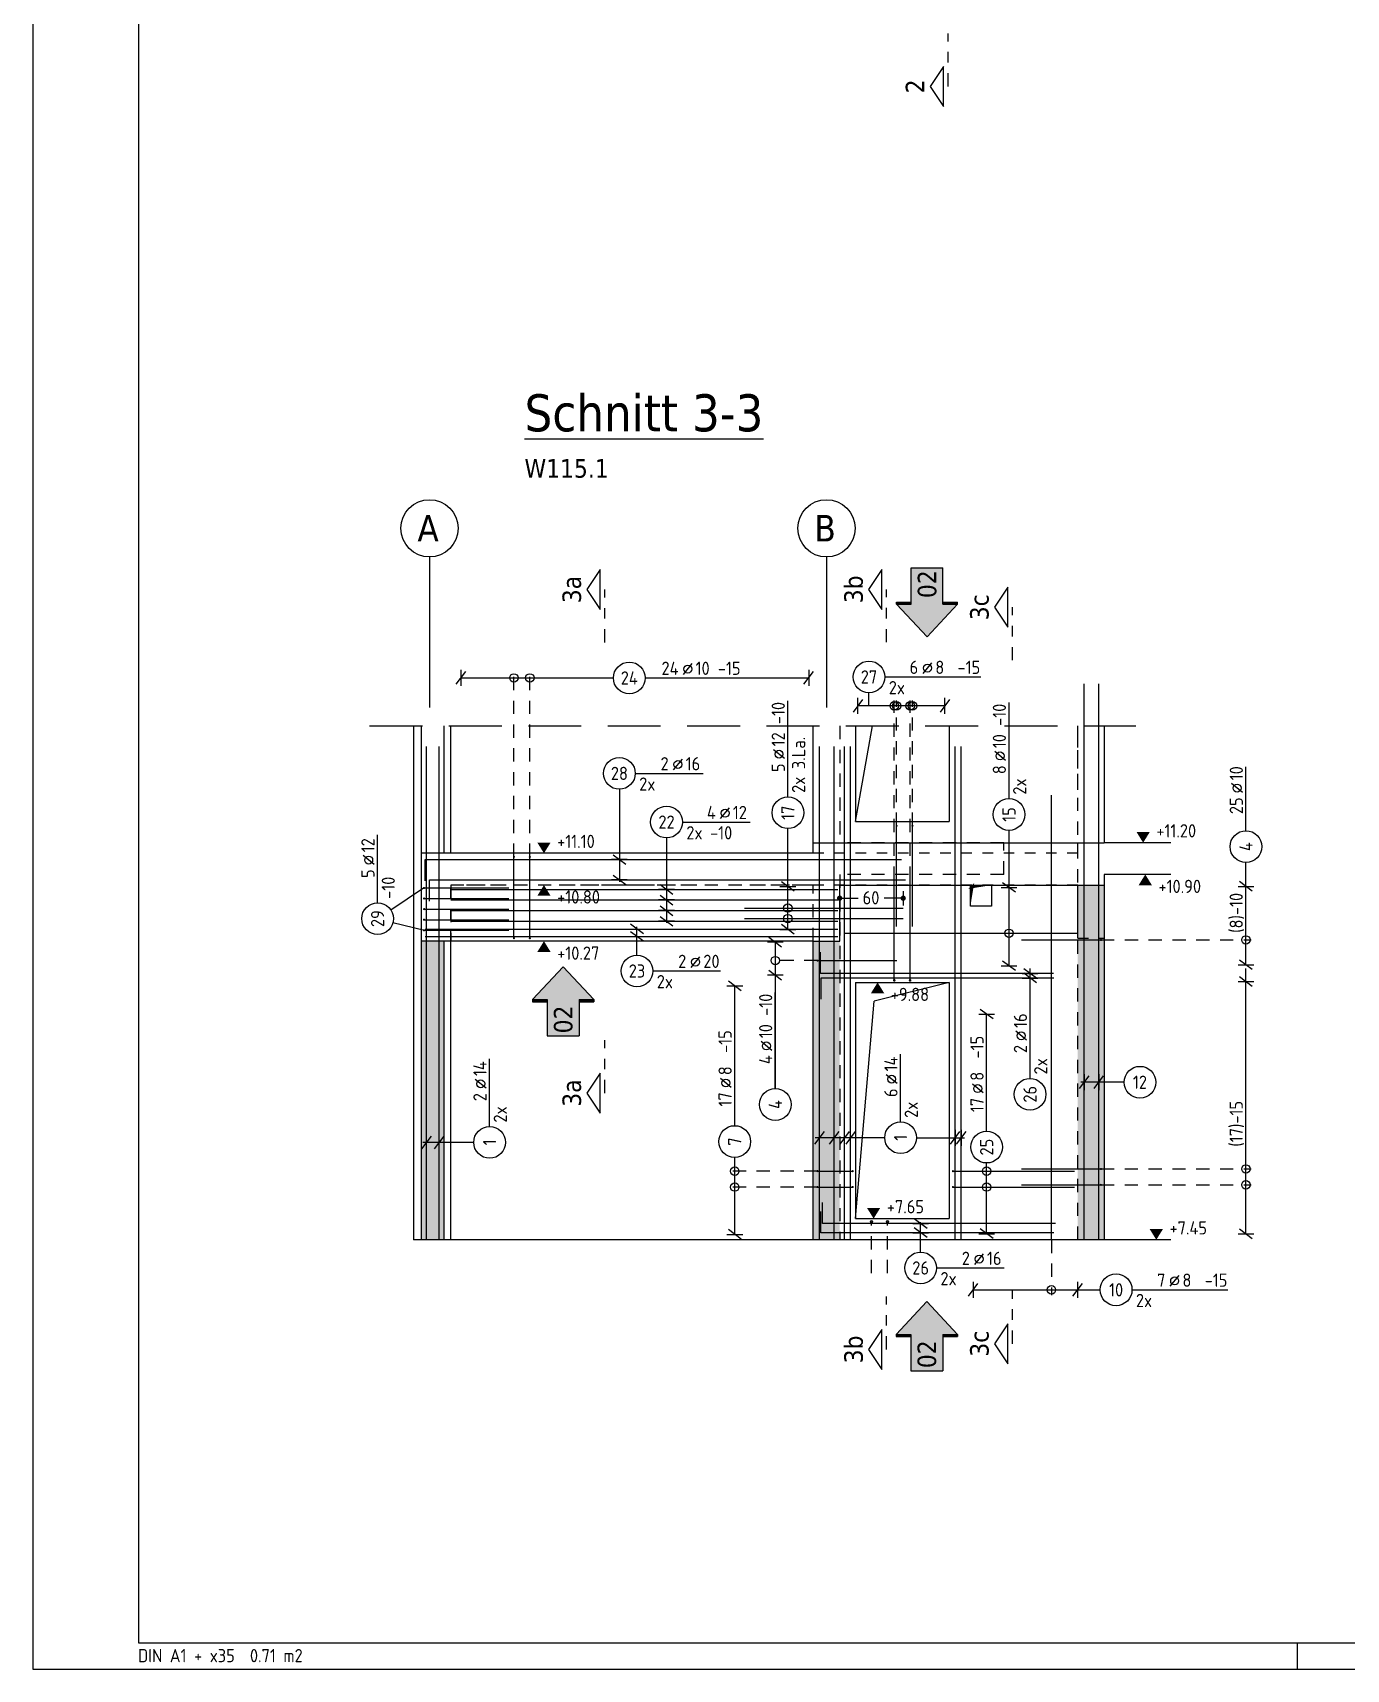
# Model space of a CAD drawing. Extents: x 0 to 74.3, y 0 to 34.2.
# Drawn here: x 0 to 12.41, y 0 to 15.46 of the extents above; entities that cross this region are included whole.
import ezdxf
from ezdxf.enums import TextEntityAlignment as Align

# ---------------------------------------------------------------- set-up
doc = ezdxf.new("R2010")
doc.units = 0
doc.header["$LTSCALE"] = 0.5
for name, pattern in [('AUSGEZOGEN', [1000.01, 1000, 0.01]), ('DASHDOTSMALL', [1.05, 0.5, -0.25, 0.05, -0.25]), ('DASHEDX2', [1.5, 1, -0.5]), ('DOT', [0.175, 0.05, -0.125]), ('HIDDEN', [0.375, 0.25, -0.125]), ('PUNKT', [0.175, 0.05, -0.125]), ('STRICHPUNKT2', [0.55, 0.25, -0.125, 0.05, -0.125]), ('VERDECKT', [0.375, 0.25, -0.125])]:
    doc.linetypes.add(name, pattern=pattern)
for name, color, linetype in [('ACHSEN', 7, 'Continuous'), ('AFU', 7, 'Continuous'), ('BETON', 7, 'Continuous'), ('DRUEBER', 7, 'Continuous'), ('grau_hell', 7, 'Continuous'), ('grau_mittel', 7, 'Continuous'), ('HILFE', 7, 'Continuous'), ('INDEX', 7, 'Continuous'), ('koten', 7, 'Continuous'), ('MASSE', 7, 'Continuous'), ('OBJEKT', 7, 'Continuous'), ('RAHMEN', 7, 'Continuous'), ('RND', 7, 'Continuous'), ('SCHATTEN', 15, 'Continuous'), ('SCHNITTE', 7, 'Continuous'), ('SFP_Achsen', 7, 'Continuous'), ('TEXT', 7, 'Continuous'), ('VERDECKT', 7, 'Continuous')]:
    doc.layers.add(name, color=color, linetype=linetype)
doc.styles.add('helv', font='tahoma.ttf')
doc.styles.add('txt', font='isocp.shx')
doc.linetypes.add('AFU_50K', pattern='A,0.15,["/",Standard,S=0.2,R=0,X=-0.01,Y=-0.1],0.07,["/",Standard,S=0.2,R=0,X=-0.01,Y=-0.1],0.15', length=0.37)
doc.linetypes.add('AFU_50L', pattern='A,0.75,["/",Standard,S=0.2,R=0,X=-0.01,Y=-0.1],0.07,["/",Standard,S=0.2,R=0,X=-0.01,Y=-0.1],0.75', length=1.57)
doc.linetypes.add('AFU_50M', pattern='A,0.45,["/",Standard,S=0.2,R=0,X=-0.01,Y=-0.1],0.07,["/",Standard,S=0.2,R=0,X=-0.01,Y=-0.1],0.45', length=0.97)
doc.dimstyles.new('DOT_I', dxfattribs={"dimscale": 0.5, "dimtxt": 0.25, "dimasz": 0.25, "dimexe": 0.1, "dimexo": 0.3, "dimgap": 0.1, "dimtad": 1, "dimdec": 3, "dimzin": 3, "dimtxsty": 'txt', "dimblk": 'DOT', "dimblk1": 'DOT', "dimblk2": 'DOT', "dimsah": 1, "dimcen": 0.1, "dimse1": 1, "dimse2": 1, "dimazin": 0, "dimtfac": 1, "dimtdec": 4, "dimtix": 1, "dimtmove": 2, "dimatfit": 3, "dimfxl": 0, "dimtvp": 1, "dimtolj": 1, "dimtzin": 0, "dimarcsym": 0})

# ---------------------------------------------------------------- blocks, each defined once
blk = doc.blocks.new('A1-35-0')
at = {"layer": 'RAHMEN'}
for p, q in [((0, 59.4), (0, 0)), ((0, 0), (118.9, 0))]:
    blk.add_line(p, q, dxfattribs=at)
at = {"layer": 'RAHMEN', "color": 5}
for p, q in [((2, 58.9), (2, 0.5)), ((2, 0.5), (118.4, 0.5))]:
    blk.add_line(p, q, dxfattribs=at)
at = {"layer": 'RAHMEN', "color": 7}
blk.add_line((23.9, 0), (23.9, 0.5), dxfattribs=at)
at = {"layer": 'RAHMEN', "color": 7, "style": 'txt'}
blk.add_text('DIN A1 + x35  0.71 m2', height=0.25, dxfattribs=at).set_placement((1.989, 0.133))
blk = doc.blocks.new('okrd_o')
at = {"layer": 'koten', "color": 7, "linetype": 'Continuous'}
blk.add_solid([(-0.125, 0.202), (0.125, 0.202), (0, 0)], dxfattribs=at)
at = {"layer": 'koten', "style": 'txt'}
blk.add_attdef('OKRD', (0.25, 0.1), '', height=0.25, dxfattribs=at)
blk = doc.blocks.new('okrd_u')
at = {"layer": 'koten', "color": 7, "linetype": 'Continuous'}
blk.add_solid([(-0.125, -0.202), (0.125, -0.202), (0, 0)], dxfattribs=at)
at = {"layer": 'koten', "style": 'txt'}
blk.add_attdef('OKRD', (0.25, -0.35), '', height=0.25, dxfattribs=at)
blk = doc.blocks.new('RND_LEI')
at = {"layer": 'RND', "color": 7, "linetype": 'Continuous'}
blk.add_line((1.022, 0.066), (1.19, 0.27), dxfattribs=at)
for centre, radius in [((0, 0), 0.3), ((1.106, 0.168), 0.075)]:
    blk.add_circle(centre, radius, dxfattribs=at)
at = {"layer": 'RND', "color": 7, "linetype": 'Continuous', "style": 'txt'}
blk.add_attdef('POSL', text='', height=0.25, dxfattribs=at).set_placement((0, 0), align=Align.MIDDLE)
blk.add_attdef('ANZ', text='', height=0.25, dxfattribs=at).set_placement((0.931, 0.057), align=Align.RIGHT)
for tag, p in [('DUM', (1.253, 0.057)), ('ABSTD', (1.674, 0.057)), ('POSTXT', (0.374, -0.327))]:
    blk.add_attdef(tag, p, '', height=0.25, dxfattribs=at)
blk = doc.blocks.new('lei_gre')
at = {"layer": 'RND', "color": 7, "linetype": 'Continuous'}
for p, q in [((-0.09, -0.12), (0.09, 0.12)), ((0, 0.15), (0, -0.15))]:
    blk.add_line(p, q, dxfattribs=at)
blk = doc.blocks.new('DOT')
at = {"layer": 'MASSE', "color": 7, "linetype": 'Continuous'}
for p, q in [((0, 0), (-1, 0)), ((0, 0.54), (0, -0.54))]:
    blk.add_line(p, q, dxfattribs=at)
at = {"layer": 'MASSE', "color": 7, "linetype": 'Continuous', "const_width": 0.2}
blk.add_lwpolyline([(-0.1, 0, 1), (0.1, 0, 1)], format="xyb", close=True, dxfattribs=at)
blk = doc.blocks.new('*D32')
at = {"layer": 'Defpoints', "color": 0, "linetype": 'AUSGEZOGEN', "transparency": 16777216}
for p in [(7.624, 7.282), (8.224, 7.282), (8.224, 7.282)]:
    blk.add_point(p, dxfattribs=at)
at = {"layer": 'MASSE', "color": 0, "linetype": 'AUSGEZOGEN', "lineweight": -2, "transparency": 16777216}
for p, q in [((7.749, 7.282), (7.798, 7.282)), ((8.099, 7.282), (8.043, 7.282))]:
    blk.add_line(p, q, dxfattribs=at)
at = {"layer": 'MASSE', "color": 0, "linetype": 'AUSGEZOGEN', "lineweight": -2, "transparency": 16777216, "xscale": 0.125, "yscale": 0.125, "zscale": 0.125, "rotation": 180}
blk.add_blockref('DOT', (7.624, 7.282), dxfattribs=at)
at = {"layer": 'MASSE', "color": 0, "linetype": 'AUSGEZOGEN', "lineweight": -2, "transparency": 16777216, "xscale": 0.125, "yscale": 0.125, "zscale": 0.125}
blk.add_blockref('DOT', (8.224, 7.282), dxfattribs=at)
at = {"layer": 'MASSE', "color": 0, "linetype": 'AUSGEZOGEN', "transparency": 16777216, "insert": (7.92, 7.286), "char_height": 0.125, "attachment_point": 5, "style": 'txt'}
blk.add_mtext('\\A1;60', dxfattribs=at)
blk = doc.blocks.new('SCHN-2')
at = {"layer": 'SCHNITTE', "color": 6, "linetype": 'Continuous'}
blk.add_lwpolyline([(0.378, 0.088), (0, 0.34), (-0.378, 0.088)], close=True, dxfattribs=at)
at = {"layer": 'SCHNITTE', "color": 1, "linetype": 'DASHDOTSMALL', "style": 'helv'}
blk.add_attdef('SCHN-2', text='', height=0.35, dxfattribs=at).set_placement((0, 0.45), align=Align.CENTER)
blk = doc.blocks.new('RND_HIN')
at = {"layer": 'RND', "color": 7, "linetype": 'Continuous'}
blk.add_circle((0, 0), 0.3, dxfattribs=at)
at = {"layer": 'RND', "color": 7, "linetype": 'Continuous', "style": 'txt'}
blk.add_attdef('POSI', text='', height=0.25, dxfattribs=at).set_placement((0, 0), align=Align.MIDDLE)
blk = doc.blocks.new('hin_ind5')
at = {"layer": 'grau_hell', "linetype": 'AUSGEZOGEN'}
h = blk.add_hatch(color=9, dxfattribs=at)
h.dxf.hatch_style = 2
h.paths.add_polyline_path([(0, 0), (0.619, -0.577), (0.619, -0.3), (1.306, -0.3), (1.306, 0.3), (0.619, 0.3), (0.619, 0.577)])
h.paths.add_polyline_path([(0.34, -0.274), (1.311, -0.274), (1.311, 0.274), (0.34, 0.274)], flags=9)
at = {"layer": 'OBJEKT', "linetype": 'AUSGEZOGEN'}
for points in [[(0.619, 0.3), (0.66, 0.3), (0.66, 0.577), (0.619, 0.577)], [(0.619, -0.577), (0.66, -0.577), (0.66, -0.3), (0.619, -0.3)]]:
    blk.add_hatch(color=1, dxfattribs=at).paths.add_polyline_path(points)
at = {"layer": 'OBJEKT', "color": 1, "linetype": 'AUSGEZOGEN'}
for p, q in [((0, 0), (0.619, 0.577)), ((0.619, 0.577), (0.619, 0.3)), ((0.619, 0.577), (0.66, 0.577)), ((0.66, 0.577), (0.66, 0.3)), ((0, 0), (0.619, -0.577)), ((0.619, 0.3), (1.306, 0.3)), ((1.306, 0.3), (1.306, -0.3)), ((0.619, -0.3), (0.619, -0.577)), ((0.619, -0.3), (1.306, -0.3)), ((0.66, -0.3), (0.66, -0.577))]:
    blk.add_line(p, q, dxfattribs=at)
at = {"layer": 'OBJEKT', "color": 7, "linetype": 'AUSGEZOGEN'}
blk.add_line((0.619, -0.577), (0.66, -0.577), dxfattribs=at)
at = {"layer": 'INDEX', "color": 1, "linetype": 'Continuous', "style": 'helv'}
blk.add_attdef('INDEX', text='', height=0.35, rotation=360, dxfattribs=at).set_placement((1.259, 0), align=Align.MIDDLE_RIGHT)

msp = doc.modelspace()

# ---------------------------------------------------------------- hatches: boundary and pattern name
at = {"layer": 'grau_mittel'}
h = msp.add_hatch(color=61, dxfattribs=at)
h.paths.add_polyline_path([(7.3738, 4.056), (7.6238, 4.056), (7.6238, 6.876), (7.3738, 6.876)])
h.paths.add_polyline_path([(10.1238, 6.906), (9.8738, 6.906), (9.8738, 4.056), (10.1238, 4.056)])
h.paths.add_polyline_path([(9.8738, 6.906), (10.1238, 6.906), (10.1238, 7.406), (9.8738, 7.406)])
msp.add_hatch(color=61, dxfattribs=at).paths.add_polyline_path([(3.8838, 6.876), (3.6738, 6.876), (3.6738, 4.056), (3.8838, 4.056)])

# ---------------------------------------------------------------- linework, layer by layer
at = {"layer": 'ACHSEN', "color": 140, "linetype": 'AUSGEZOGEN'}
for p, q in [((3.7488, 10.5047), (3.7488, 9.0835)), ((7.4988, 10.5047), (7.4988, 9.0835))]:
    msp.add_line(p, q, dxfattribs=at)
at = {"layer": 'AFU', "color": 8, "linetype": 'AFU_50M'}
msp.add_line((7.3738, 7.806), (10.1238, 7.806), dxfattribs=at)
at = {"layer": 'AFU', "color": 8, "linetype": 'AFU_50K'}
for p, q in [((3.8838, 7.706), (3.6738, 7.706)), ((7.6238, 6.876), (7.6238, 7.406)), ((3.8838, 6.876), (3.6738, 6.876)), ((7.3738, 6.876), (7.6238, 6.876))]:
    msp.add_line(p, q, dxfattribs=at)
at = {"layer": 'AFU', "color": 8, "linetype": 'AFU_50L'}
for p, q in [((7.6238, 7.406), (10.1238, 7.406)), ((10.1238, 4.056), (3.5988, 4.056))]:
    msp.add_line(p, q, dxfattribs=at)
at = {"layer": 'BETON', "color": 6, "linetype": 'AUSGEZOGEN', "lineweight": -2}
for p, q in [((3.5988, 8.9085), (3.5988, 4.056)), ((3.9488, 7.706), (3.9488, 8.9085)), ((7.3738, 7.706), (7.3738, 8.9085)), ((10.1238, 8.9085), (10.1238, 7.806)), ((10.1238, 7.506), (10.1238, 4.056)), ((3.9488, 4.056), (3.9488, 6.876)), ((7.3738, 4.056), (7.3738, 6.876))]:
    msp.add_line(p, q, dxfattribs=at)
at = {"layer": 'BETON', "color": 6, "linetype": 'AUSGEZOGEN'}
for p, q in [((7.7738, 8.9085), (7.7738, 8.006)), ((8.6588, 8.9085), (8.6588, 8.006)), ((7.7738, 8.006), (8.6588, 8.006)), ((10.7511, 7.806), (10.1238, 7.806)), ((7.3738, 7.706), (3.9488, 7.706)), ((10.7511, 7.506), (10.1238, 7.506)), ((7.3738, 6.876), (3.9488, 6.876)), ((7.7738, 6.486), (7.7738, 4.256)), ((7.7738, 6.486), (8.6588, 6.486)), ((8.6588, 6.486), (8.6588, 4.256)), ((7.7738, 4.256), (8.6588, 4.256)), ((10.7511, 4.056), (10.1238, 4.056))]:
    msp.add_line(p, q, dxfattribs=at)
msp.add_lwpolyline([(8.8588, 7.406), (9.0588, 7.406), (9.0588, 7.206), (8.8588, 7.206)], close=True, dxfattribs=at)
at = {"layer": 'DRUEBER', "color": 7, "linetype": 'DOT'}
for p, q in [((9.8738, 7.706), (9.8738, 8.9085)), ((9.8738, 7.706), (7.3738, 7.706)), ((9.8738, 7.406), (3.9488, 7.406)), ((3.9488, 6.876), (3.9488, 7.406)), ((9.8738, 6.906), (9.8738, 7.406))]:
    msp.add_line(p, q, dxfattribs=at)
at = {"layer": 'DRUEBER', "color": 7, "linetype": 'PUNKT'}
msp.add_line((9.8738, 6.906), (10.1238, 6.906), dxfattribs=at)
at = {"layer": 'HILFE', "color": 102, "linetype": 'DASHEDX2'}
msp.add_line((3.1826, 8.9085), (10.4231, 8.9085), dxfattribs=at)
at = {"layer": 'HILFE', "color": 102, "linetype": 'AUSGEZOGEN'}
for p, q in [((7.7738, 8.006), (7.9343, 8.9085)), ((8.6588, 6.486), (7.9491, 6.3098)), ((7.7738, 4.256), (7.9491, 6.3098))]:
    msp.add_line(p, q, dxfattribs=at)
at = {"layer": 'OBJEKT', "color": 7, "linetype": 'AUSGEZOGEN', "lineweight": -2}
for p, q in [((3.6738, 4.056), (3.6738, 8.9085)), ((3.8838, 8.9085), (3.8838, 7.706)), ((3.8838, 6.876), (3.8838, 4.056))]:
    msp.add_line(p, q, dxfattribs=at)
at = {"layer": 'OBJEKT', "color": 7, "linetype": 'AUSGEZOGEN'}
for p, q in [((3.9488, 7.706), (3.8838, 7.706)), ((3.9488, 6.876), (3.8838, 6.876))]:
    msp.add_line(p, q, dxfattribs=at)
at = {"layer": 'RND', "color": 7, "linetype": 'AUSGEZOGEN'}
for p, q in [((4.0455, 9.3621), (5.4862, 9.3621)), ((5.7862, 9.3621), (7.3309, 9.3621)), ((8.0507, 9.3713), (8.957, 9.3713)), ((7.1347, 8.2392), (7.1347, 9.1455)), ((7.9007, 9.0988), (7.9007, 9.2213)), ((9.2236, 8.2225), (9.2236, 9.1287)), ((8.6179, 9.0988), (7.7948, 9.0988)), ((11.4622, 7.919), (11.4622, 8.524)), ((5.6927, 8.4608), (6.3327, 8.4608)), ((6.1381, 8.0007), (6.7781, 8.0007)), ((7.1347, 7.3921), (7.1347, 7.9392)), ((9.2236, 7.3834), (9.2236, 7.9225)), ((3.2581, 7.2389), (3.2581, 7.8789)), ((11.4622, 7.3937), (11.4622, 7.619)), ((7.1347, 6.9877), (7.1347, 7.3921)), ((9.2236, 6.6431), (9.2236, 7.3834)), ((11.4622, 6.6525), (11.4622, 7.3937)), ((7.0158, 6.8683), (7.0158, 6.5564)), ((5.859, 6.5946), (6.499, 6.5946)), ((7.0158, 6.5564), (7.0158, 5.4837)), ((11.4622, 4.1111), (11.4622, 6.4938)), ((6.6324, 5.1337), (6.6324, 6.4534)), ((7.0158, 5.4837), (7.0158, 6.39)), ((9.0125, 5.0813), (9.0125, 6.187)), ((9.4224, 5.5804), (9.4224, 6.2204)), ((4.3165, 5.1258), (4.3165, 5.7658)), ((8.1991, 5.1697), (8.1991, 5.8097)), ((6.6324, 4.1071), (6.6324, 4.8337)), ((9.0125, 4.1134), (9.0125, 4.7813)), ((8.5389, 3.7899), (9.1789, 3.7899)), ((8.8853, 3.5836), (9.8723, 3.5836)), ((9.8723, 3.5836), (10.0856, 3.5836)), ((10.3856, 3.5836), (11.2919, 3.5836))]:
    msp.add_line(p, q, dxfattribs=at)
at = {"layer": 'RND', "color": 102, "linetype": 'VERDECKT'}
for p, q in [((4.5466, 7.6724), (4.5466, 9.4121)), ((4.6966, 7.6724), (4.6966, 9.4121)), ((8.1395, 7.4562), (8.1395, 9.1488)), ((8.1616, 7.965), (8.1616, 9.1488)), ((8.2895, 7.4562), (8.2895, 9.1488)), ((8.3116, 7.965), (8.3116, 9.1488)), ((10.0927, 6.8876), (11.5122, 6.8876)), ((7.4142, 6.6924), (6.9658, 6.6924)), ((7.4142, 4.7042), (6.5824, 4.7042)), ((10.0921, 4.7247), (11.5122, 4.7247)), ((7.4142, 4.5542), (6.5824, 4.5542)), ((10.0921, 4.5747), (11.5122, 4.5747)), ((9.6242, 4.056), (9.6242, 3.5336))]:
    msp.add_line(p, q, dxfattribs=at)
at = {"layer": 'RND', "color": 102, "linetype": 'AUSGEZOGEN'}
for p, q in [((5.5427, 8.3108), (5.5427, 7.4366)), ((5.9881, 7.8507), (5.9881, 7.0483)), ((3.3829, 7.1722), (3.6924, 7.3789)), ((3.4037, 7.0528), (3.7024, 6.9789)), ((5.709, 6.7446), (5.709, 7.01)), ((9.4224, 5.5804), (9.4224, 6.6171)), ((10.311, 5.5441), (9.9037, 5.5441)), ((4.1665, 4.9758), (3.6849, 4.9758)), ((8.0491, 5.0197), (7.3929, 5.0197)), ((8.3491, 5.0197), (8.8023, 5.0197)), ((8.3889, 3.9399), (8.3889, 4.2224))]:
    msp.add_line(p, q, dxfattribs=at)
at = {"layer": 'RND', "color": 7, "linetype": 'VERDECKT'}
msp.add_line((11.4622, 6.4938), (11.4622, 6.6525), dxfattribs=at)
at = {"layer": 'RND', "color": 1, "linetype": 'AUSGEZOGEN'}
for points in [[(9.9352, 4.056), (9.9352, 9.306)], [(10.0717, 4.056), (10.0717, 9.306)], [(3.719, 4.0639), (3.719, 8.7139)], [(3.8392, 4.0639), (3.8392, 8.7139)], [(7.4321, 4.0639), (7.4321, 8.7139)], [(7.5703, 4.0639), (7.5703, 8.7139)], [(7.6695, 4.0639), (7.6695, 8.7139)], [(7.7267, 4.0639), (7.7267, 8.7139)], [(8.7156, 4.0639), (8.7156, 8.7139)], [(8.7728, 4.0639), (8.7728, 8.7139)], [(9.6242, 4.056), (9.6242, 8.256)], [(8.1616, 7.015), (8.1616, 7.965)], [(8.3116, 7.015), (8.3116, 7.965)], [(3.7065, 7.4475), (3.7065, 7.6475), (8.2065, 7.6475)], [(4.5466, 6.9042), (4.5466, 7.6724)], [(4.6966, 6.9042), (4.6966, 7.6724)], [(3.7472, 7.2549), (3.7472, 7.4549), (8.2472, 7.4549)], [(8.1395, 6.5062), (8.1395, 7.4562)], [(8.2895, 6.5062), (8.2895, 7.4562)], [(3.6974, 7.3789), (4.4974, 7.3789)], [(3.6974, 7.2789), (4.4974, 7.2789)], [(3.9488, 7.3651), (7.6077, 7.3651)], [(3.9488, 7.2651), (7.6077, 7.2651)], [(3.6974, 7.1789), (4.4974, 7.1789)], [(3.9488, 7.1651), (7.6077, 7.1651)], [(6.7238, 7.1888), (8.2238, 7.1888)], [(3.6974, 7.0789), (4.4974, 7.0789)], [(3.6974, 6.9789), (4.4974, 6.9789)], [(3.7077, 6.9906), (7.6077, 6.9906)], [(3.9488, 7.0651), (7.6077, 7.0651)], [(6.7238, 7.0888), (8.2238, 7.0888)], [(3.7077, 6.9206), (7.6077, 6.9206)], [(7.6738, 6.9509), (9.8738, 6.9509)], [(9.3427, 6.8876), (10.0927, 6.8876)], [(7.4142, 6.6924), (8.1642, 6.6924)], [(9.6434, 6.5712), (7.4434, 6.5712), (7.4434, 6.7712)], [(9.646, 6.5275), (7.446, 6.5275), (7.446, 6.3275)], [(7.4142, 4.7042), (7.747, 4.7042)], [(8.6937, 4.7042), (9.8437, 4.7042)], [(9.3421, 4.7247), (10.0921, 4.7247)], [(7.4142, 4.5542), (7.747, 4.5542)], [(8.6937, 4.5542), (9.8437, 4.5542)], [(9.3421, 4.5747), (10.0921, 4.5747)], [(9.6619, 4.2088), (7.4619, 4.2088), (7.4619, 4.4088)], [(9.646, 4.1229), (7.446, 4.1229), (7.446, 4.3229)]]:
    msp.add_lwpolyline(points, dxfattribs=at)
at = {"layer": 'RND', "color": 7, "linetype": 'AUSGEZOGEN'}
for points, const_width in [([(8.1566, 7.965, 1), (8.1666, 7.965, 1)], 0.01), ([(8.3066, 7.965, 1), (8.3166, 7.965, 1)], 0.01), ([(4.5416, 7.6724, 1), (4.5516, 7.6724, 1)], 0.01), ([(4.6916, 7.6724, 1), (4.7016, 7.6724, 1)], 0.01), ([(3.6924, 7.3789, 1), (3.7024, 7.3789, 1)], 0.01), ([(3.6924, 7.2789, 1), (3.7024, 7.2789, 1)], 0.01), ([(3.6924, 7.1789, 1), (3.7024, 7.1789, 1)], 0.01), ([(3.6924, 7.0789, 1), (3.7024, 7.0789, 1)], 0.01), ([(3.6924, 6.9789, 1), (3.7024, 6.9789, 1)], 0.01), ([(4.5416, 6.9042, 1), (4.5516, 6.9042, 1)], 0.01), ([(4.6916, 6.9042, 1), (4.7016, 6.9042, 1)], 0.01), ([(10.0877, 6.8876, 1), (10.0977, 6.8876, 1)], 0.01), ([(7.4092, 6.6924, 1), (7.4192, 6.6924, 1)], 0.01), ([(8.1458, 6.5062, -1), (8.1333, 6.5062, -1)], 0.0125), ([(8.2958, 6.5062, -1), (8.2833, 6.5062, -1)], 0.0125), ([(7.4092, 4.7042, 1), (7.4192, 4.7042, 1)], 0.01), ([(7.742, 4.7042, 1), (7.752, 4.7042, 1)], 0.01), ([(8.6887, 4.7042, 1), (8.6987, 4.7042, 1)], 0.01), ([(10.0871, 4.7247, 1), (10.0971, 4.7247, 1)], 0.01), ([(7.4092, 4.5542, 1), (7.4192, 4.5542, 1)], 0.01), ([(7.742, 4.5542, 1), (7.752, 4.5542, 1)], 0.01), ([(8.6887, 4.5542, 1), (8.6987, 4.5542, 1)], 0.01), ([(10.0871, 4.5747, 1), (10.0971, 4.5747, 1)], 0.01)]:
    msp.add_lwpolyline(points, format="xyb", close=True, dxfattribs=dict(at, const_width=const_width))
at = {"layer": 'RND', "color": 7, "linetype": 'HIDDEN'}
for points in [[(7.925, 3.7405), (7.925, 4.2271)], [(8.075, 3.7405), (8.075, 4.2271)]]:
    msp.add_lwpolyline(points, dxfattribs=at)
at = {"layer": 'RND', "color": 7, "linetype": 'AUSGEZOGEN'}
for centre, radius in [((4.5466, 9.3621), 0.04), ((4.6966, 9.3621), 0.04), ((8.1395, 9.0988), 0.04), ((8.1616, 9.0988), 0.04), ((8.2895, 9.0988), 0.04), ((8.3116, 9.0988), 0.04), ((7.1347, 7.1888), 0.04), ((7.1347, 7.0888), 0.04), ((9.2236, 6.9509), 0.04), ((11.4622, 6.8876), 0.04), ((7.0158, 6.6924), 0.04), ((6.6324, 4.7042), 0.04), ((9.0125, 4.7042), 0.04), ((11.4622, 4.7247), 0.04), ((6.6324, 4.5542), 0.04), ((9.0125, 4.5542), 0.04), ((11.4622, 4.5747), 0.04), ((7.925, 4.2271), 0.01), ((8.075, 4.2271), 0.01), ((9.6242, 3.5836), 0.04)]:
    msp.add_circle(centre, radius, dxfattribs=at)
at = {"layer": 'SCHATTEN', "color": 1, "linetype": 'AUSGEZOGEN'}
msp.add_lwpolyline([(8.8588, 7.206, 0, 0.0326, 0), (8.875, 7.4046, 0, 0, 0), (8.8601, 7.3897, 0.0326, 0, 0), (9.0588, 7.406, 0, 0, 0)], format="xyseb", dxfattribs=at)
at = {"layer": 'SCHNITTE', "color": 6, "linetype": 'STRICHPUNKT2'}
for p, q in [((8.648, 14.9489), (8.648, 15.4489)), ((5.405, 9.697), (5.405, 10.197)), ((8.0674, 9.6987), (8.0674, 10.1987)), ((9.2561, 9.5292), (9.2561, 10.0292)), ((5.405, 5.4413), (5.405, 5.9413)), ((9.2561, 3.0744), (9.2561, 3.5744)), ((8.0674, 3.0206), (8.0674, 3.5206))]:
    msp.add_line(p, q, dxfattribs=at)
at = {"layer": 'SFP_Achsen', "color": 7, "linetype": 'AUSGEZOGEN'}
for centre in [(3.7488, 10.7752), (7.4988, 10.7752)]:
    msp.add_circle(centre, 0.2705, dxfattribs=at)
at = {"layer": 'VERDECKT', "color": 7, "linetype": 'VERDECKT', "lineweight": -2}
for p, q in [((7.6238, 8.9085), (7.6238, 7.806)), ((9.8738, 4.056), (9.8738, 8.9085)), ((7.6238, 7.506), (7.6238, 4.056)), ((7.3738, 6.876), (7.3738, 7.406))]:
    msp.add_line(p, q, dxfattribs=at)
at = {"layer": 'VERDECKT', "color": 7, "linetype": 'HIDDEN'}
for p, q in [((9.1738, 7.806), (7.6238, 7.806)), ((9.1738, 7.506), (9.1738, 7.806)), ((9.1738, 7.506), (7.6238, 7.506))]:
    msp.add_line(p, q, dxfattribs=at)
at = {"layer": 'VERDECKT', "color": 7, "linetype": 'VERDECKT'}
for p, q in [((7.3738, 7.406), (3.9488, 7.406)), ((3.9488, 7.406), (3.9488, 6.876)), ((7.7738, 4.056), (7.6238, 4.056))]:
    msp.add_line(p, q, dxfattribs=at)

# ---------------------------------------------------------------- block references
at = {"layer": 'koten', "color": 7, "linetype": 'AUSGEZOGEN', "xscale": 0.5, "yscale": 0.5, "zscale": 0.5}
for name, p, values in [('okrd_o', (10.491, 7.806), {'OKRD': '+11.20'}), ('okrd_u', (10.511, 7.506), {'OKRD': '+10.90'}), ('okrd_u', (4.8301, 6.876), {'OKRD': '+10.27'}), ('okrd_u', (7.9819, 6.486), {'OKRD': '+9.88'})]:
    msp.add_blockref(name, p, dxfattribs=at).add_auto_attribs(values)
at = {"layer": 'koten', "color": 7, "linetype": 'AUSGEZOGEN'}
ref = msp.add_blockref('okrd_o', (4.8301, 7.706), dxfattribs=dict(at, xscale=0.5, yscale=0.5, zscale=0.5))
ref.add_attrib('OKRD', '+11.10', (4.9551, 7.756), dxfattribs={"layer": '0', "color": 0, "linetype": 'ByBlock', "height": 0.125, "style": 'txt'})
ref = msp.add_blockref('okrd_u', (4.8301, 7.406), dxfattribs=dict(at, xscale=0.5, yscale=0.5, zscale=0.5))
ref.add_attrib('OKRD', '+10.80', (4.9551, 7.231), dxfattribs={"layer": '0', "color": 0, "linetype": 'ByBlock', "height": 0.125, "style": 'txt'})
at = {"layer": 'koten', "color": 6, "linetype": 'AUSGEZOGEN', "xscale": 0.5, "yscale": 0.5, "zscale": 0.5}
msp.add_blockref('okrd_o', (7.9445, 4.256), dxfattribs=at).add_auto_attribs({'OKRD': '+7.65'})
at = {"layer": 'koten', "color": 7, "linetype": 'AUSGEZOGEN'}
ref = msp.add_blockref('okrd_o', (10.6152, 4.056), dxfattribs=dict(at, xscale=0.5, yscale=0.5, zscale=0.5))
ref.add_attrib('OKRD', '+7.45', (10.7402, 4.106), dxfattribs={"layer": '0', "color": 0, "linetype": 'ByBlock', "height": 0.125, "style": 'txt'})
at = {"layer": 'RAHMEN', "color": 7, "linetype": 'AUSGEZOGEN', "xscale": 0.5, "yscale": 0.5, "zscale": 0.5}
msp.add_blockref('A1-35-0', (0, 0), dxfattribs=at)
at = {"layer": 'RND', "color": 7, "linetype": 'AUSGEZOGEN', "xscale": 0.5, "yscale": 0.5, "zscale": 0.5}
for name, p, rotation, values in [('hin_ind5', (8.449, 9.7492), 90.00000000000001, {'INDEX': '02'}), ('RND_LEI', (7.1347, 8.0892), 90, {'POSL': '17', 'DUM': '12', 'ANZ': '5', 'ABSTD': '-10', 'POSTXT': '2x 3.La.'}), ('RND_LEI', (9.2236, 8.0725), 90, {'POSL': '15', 'DUM': '10', 'ANZ': '8', 'ABSTD': '-10', 'POSTXT': '2x'}), ('RND_LEI', (11.4622, 7.769), 90, {'POSL': '4', 'DUM': '10', 'ANZ': '25'}), ('RND_LEI', (3.2581, 7.0889), 90, {'POSL': '29', 'DUM': '12', 'ANZ': '5', 'POSTXT': '-10'}), ('RND_LEI', (7.0158, 5.3337), 90, {'POSL': '4', 'DUM': '10', 'ANZ': '4', 'ABSTD': '-10'}), ('RND_LEI', (9.4224, 5.4304), 90, {'POSL': '26', 'DUM': '16', 'ANZ': '2', 'POSTXT': '2x'}), ('RND_LEI', (6.6324, 4.9837), 90, {'POSL': '7', 'DUM': '8', 'ANZ': '17', 'ABSTD': '-15'}), ('RND_LEI', (9.0125, 4.9313), 90, {'POSL': '25', 'DUM': '8', 'ANZ': '17', 'ABSTD': '-15'}), ('RND_LEI', (4.3165, 4.9758), 90, {'POSL': '1', 'DUM': '14', 'ANZ': '2', 'POSTXT': '2x'}), ('RND_LEI', (8.1991, 5.0197), 90, {'POSL': '1', 'DUM': '14', 'ANZ': '6', 'POSTXT': '2x'})]:
    msp.add_blockref(name, p, dxfattribs=dict(at, rotation=rotation)).add_auto_attribs(values)
for p in [(4.0455, 9.3621), (7.3309, 9.3621), (9.9352, 5.5441), (10.0717, 5.5441), (8.8853, 3.5836), (9.8723, 3.5836)]:
    msp.add_blockref('lei_gre', p, dxfattribs=at)
for name, p, values in [('RND_LEI', (5.6362, 9.3621), {'POSL': '24', 'DUM': '10', 'ANZ': '24', 'ABSTD': '-15'}), ('RND_LEI', (7.9007, 9.3713), {'POSL': '27', 'DUM': '8', 'ANZ': '6', 'ABSTD': '-15', 'POSTXT': '2x'}), ('RND_LEI', (5.5427, 8.4608), {'POSL': '28', 'DUM': '16', 'ANZ': '2', 'POSTXT': '2x'}), ('RND_LEI', (5.9881, 8.0007), {'POSL': '22', 'DUM': '12', 'ANZ': '4', 'POSTXT': '2x -10'}), ('RND_LEI', (5.709, 6.5946), {'POSL': '23', 'DUM': '20', 'ANZ': '2', 'POSTXT': '2x'}), ('RND_HIN', (10.461, 5.5441), {'POSI': '12'}), ('RND_LEI', (8.3889, 3.7899), {'POSL': '26', 'DUM': '16', 'ANZ': '2', 'POSTXT': '2x'}), ('RND_LEI', (10.2356, 3.5836), {'POSL': '10', 'DUM': '8', 'ANZ': '7', 'ABSTD': '-15', 'POSTXT': '2x'})]:
    msp.add_blockref(name, p, dxfattribs=at).add_auto_attribs(values)
for p, rotation in [((7.7948, 9.0988), 180), ((8.6179, 9.0988), 180), ((7.1347, 7.3921), 90), ((9.2236, 7.3834), 90), ((11.4622, 7.3937), 90), ((7.1347, 6.9877), 90), ((7.0158, 6.8683), 270), ((9.2236, 6.6431), 90), ((11.4622, 6.6525), 90), ((6.6324, 6.4534), 90), ((7.0158, 6.5564), 270), ((11.4622, 6.4938), 90), ((9.0125, 6.187), 90), ((6.6324, 4.1071), 90), ((9.0125, 4.1134), 90), ((11.4622, 4.1111), 90)]:
    msp.add_blockref('lei_gre', p, dxfattribs=dict(at, rotation=rotation))
at = {"layer": 'RND', "color": 102, "linetype": 'AUSGEZOGEN', "xscale": 0.5, "yscale": 0.5, "zscale": 0.5}
for p, rotation in [((5.5427, 7.6475), 270), ((5.5427, 7.4549), 270), ((5.9881, 7.3651), 270), ((5.9881, 7.2651), 270), ((5.9881, 7.1651), 270), ((5.9881, 7.0651), 270), ((5.709, 6.9906), 90), ((5.709, 6.9206), 90), ((9.4224, 6.5712), 90), ((9.4224, 6.5275), 90), ((3.719, 4.9758), 180), ((3.8392, 4.9758), 180), ((7.4321, 5.0197), 180), ((7.5703, 5.0197), 180), ((7.6695, 5.0197), 180), ((7.7267, 5.0197), 180), ((8.3889, 4.2088), 90), ((8.3889, 4.1229), 90)]:
    msp.add_blockref('lei_gre', p, dxfattribs=dict(at, rotation=rotation))
at = {"layer": 'RND', "color": 7, "linetype": 'AUSGEZOGEN'}
ref = msp.add_blockref('hin_ind5', (5.0112, 6.634), dxfattribs=dict(at, xscale=-0.5, yscale=0.5, zscale=0.5, rotation=90))
ref.add_attrib('INDEX', '02', dxfattribs={"layer": 'INDEX', "color": 1, "linetype": 'Continuous', "height": 0.175, "rotation": 90, "style": 'helv'}).set_placement((5.0112, 6.2679), align=Align.MIDDLE_RIGHT)
at = {"layer": 'RND', "color": 102, "linetype": 'AUSGEZOGEN', "xscale": 0.5, "yscale": 0.5, "zscale": 0.5}
for p in [(8.7156, 5.0197), (8.7728, 5.0197)]:
    msp.add_blockref('lei_gre', p, dxfattribs=at)
at = {"layer": 'RND', "color": 7, "linetype": 'AUSGEZOGEN'}
ref = msp.add_blockref('hin_ind5', (8.4471, 3.4726), dxfattribs=dict(at, xscale=-0.5, yscale=0.5, zscale=0.5, rotation=90))
ref.add_attrib('INDEX', '02', dxfattribs={"layer": 'INDEX', "color": 1, "linetype": 'Continuous', "height": 0.175, "rotation": 90, "style": 'helv'}).set_placement((8.4471, 3.1065), align=Align.MIDDLE_RIGHT)
at = {"layer": 'SCHNITTE', "color": 6, "linetype": 'STRICHPUNKT2', "xscale": 0.5, "yscale": 0.5, "zscale": 0.5, "rotation": 90}
for p, values in [((8.648, 14.9489), {'SCHN-2': '2'}), ((5.405, 10.197), {'SCHN-2': '3a'}), ((8.0674, 10.1987), {'SCHN-2': '3b'}), ((9.2561, 10.0292), {'SCHN-2': '3c'}), ((5.405, 5.4413), {'SCHN-2': '3a'}), ((9.2561, 3.0744), {'SCHN-2': '3c'}), ((8.0674, 3.0206), {'SCHN-2': '3b'})]:
    msp.add_blockref('SCHN-2', p, dxfattribs=at).add_auto_attribs(values)

# ---------------------------------------------------------------- texts
at = {"layer": 'RND', "color": 7, "linetype": 'AUSGEZOGEN', "style": 'txt'}
for s, p in [('(8)-10', (11.3697, 7.1433)), ('(17)-15', (11.3697, 5.1514))]:
    msp.add_text(s, height=0.125, rotation=90, dxfattribs=at).set_placement(p, align=Align.MIDDLE)
at = {"layer": 'SFP_Achsen', "color": 6, "linetype": 'AUSGEZOGEN', "style": 'helv'}
for s, p in [('A', (3.6347, 10.6508)), ('B', (7.3847, 10.6508))]:
    msp.add_text(s, height=0.25, dxfattribs=at).set_placement(p)
at = {"layer": 'TEXT', "color": 5, "linetype": 'AUSGEZOGEN', "style": 'helv'}
msp.add_text('%%USchnitt 3-3', height=0.35, dxfattribs=at).set_placement((4.6465, 11.6911))
at = {"layer": 'TEXT', "color": 1, "linetype": 'AUSGEZOGEN', "style": 'helv'}
msp.add_text('W115.1', height=0.175, dxfattribs=at).set_placement((4.6465, 11.2536))

# ---------------------------------------------------------------- dimensions: what is measured, and where the dimension line sits
at = {"layer": 'MASSE', "color": 7, "linetype": 'AUSGEZOGEN'}
dim = msp.add_linear_dim(base=(8.2238, 7.2817), p1=(7.6238, 7.2817), p2=(8.2238, 7.2817), dimstyle='DOT_I', override={"dimdec": 0, "dimlfac": 100}, dxfattribs=at)
dim.commit()
dim.dimension.update_dxf_attribs({"geometry": '*D32', "text_midpoint": (7.9203, 7.2859), "dimtype": 160})

doc.saveas('drawing.dxf')
